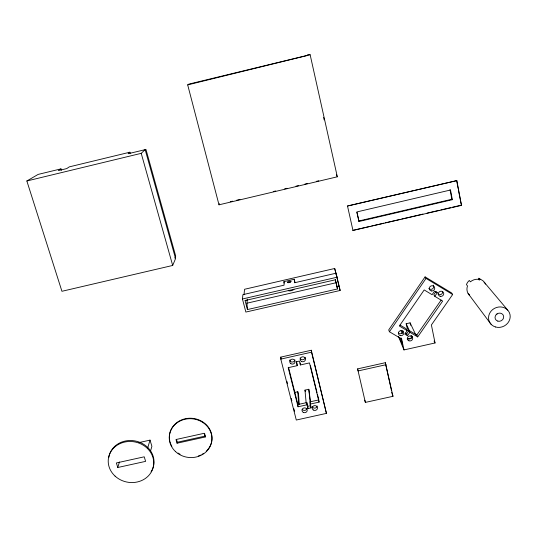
<?xml version="1.0" encoding="UTF-8"?>
<svg xmlns="http://www.w3.org/2000/svg" width="537" height="537" viewBox="0 0 537 537"><rect width="100%" height="100%" fill="white"/><g stroke="black" fill="none" stroke-linecap="round" stroke-linejoin="round"><path stroke-width="0.81" d="M335.35 279.717L337.551 288.933L247.443 309.567L246.966 303.183L247.329 299.163M244.013 294.591L244.563 289.268L334.692 268.493L336.739 276.233L336.041 273.212L294.565 282.757L294.242 279.26L283.925 281.636L284.1 285.167L242.919 294.645L242.449 298.988L245.865 312.057L340.149 290.47L336.041 273.212M205.235 436.99L204.181 433.299L175.982 439.534L177.069 443.213L205.235 436.99L204.758 433.815M177.069 443.213L177.291 442.24L176.425 439.3M150.347 451.691L151.897 446.307L150.018 440.132L138.754 442.629M117.798 467.492L116.354 462.961L144.225 456.819L145.628 461.364L117.798 467.492L119.436 461.974M147.635 448.16L150.018 440.132M219.002 204.819L187.688 84.886L188.89 84.101L307.768 55.291L307.339 54.989L309.594 54.438L310.151 54.794L337.317 176.801L219.002 204.819L219.365 203.61M172.686 265.453L175.565 258.586L145.151 149.622L141.218 153.34L26.85 180.982L61.936 291.289L172.686 265.453L141.218 153.34M174.827 258.143L175.7 256.082L145.963 149.454L128.128 153.736L129.907 152.206L130.202 153.267M425.076 276.877L388.707 329.913L389.419 331.752L401.642 338.968L403.985 349.923L435.051 342.968L431.392 324.966L452.651 294.518L451.536 292.893L425.076 276.877L426.029 278.408L452.651 294.518M389.419 331.752L426.029 278.408M399.998 325.06L406.381 328.845L407.207 330.671L404.811 334.142L407.489 335.726L409.892 332.269L409.046 330.43L406.663 333.873L407.489 335.726M435.822 291.752L433.789 294.692L434.795 296.33L442.656 301.069L417.705 336.9L409.892 332.269M434.795 296.33L437.252 292.779L436.574 291.705M417.705 336.9L416.819 335.034L441.132 300.089M61.393 170.283L60.963 168.887L58.332 170.625L66.756 168.584L69.286 166.873L129.907 152.206M26.85 180.982L38.127 174.411L60.963 168.887M247.443 309.567L245.087 300.519L246.188 300.203M187.688 84.886L310.151 54.794M230.232 201.744L232.669 201.167M236.73 200.207L239.979 199.435M273.266 191.555L275.703 190.977M284.63 188.863L287.067 188.286M295.994 186.171L298.431 185.594M304.929 184.057L307.365 183.479M316.293 181.365L318.73 180.788M353.004 230.655L347.499 206.013L456.853 180.607L461.471 205.396L352.903 230.4L370.006 226.419M456.853 180.607L347.499 206.013M358.776 220.996L451.872 199.267L452.335 199.697L358.998 221.479L356.863 212.249M371.638 226.037L383.854 223.191M385.479 222.815L400.139 219.398M401.77 219.022L422.948 214.088M427.022 213.142L439.239 210.296M440.864 209.913L450.637 207.638M452.268 207.262L460.417 205.362M242.449 298.988L337.108 277.226M245.087 300.519L335.437 279.764M246.966 303.183L336.048 282.744L337.551 288.933M336.612 286.818L339.042 286.261L340.149 290.47M408.892 331.443L406.851 326.959L406.173 323.73L410.114 322.844L415.826 334.913M280.75 357.125L311.285 350.245L326.436 413.383L296.29 420.035L280.804 359.105L280.75 357.125L281.16 358.736M280.804 359.105L311.527 352.191L311.285 350.245M407.187 339.001L411.832 337.961M296.531 361.314L297.263 365.65L288.188 367.684L298.055 406.778L307.023 404.791L306.815 402.562L297.901 404.542L298.055 406.778M297.263 365.65L296.296 361.777L299.418 361.072L300.378 364.952L309.473 362.911L319.085 402.119L310.104 404.113L311.037 407.878L307.963 408.556L307.023 404.791M365.368 402.401L357.615 368.885L385.331 362.697L392.983 396.306L365.368 402.401L364.811 400.193M386.016 364.71L358.132 370.933L357.615 368.885M294.732 392.413L297.793 391.728L298.572 394.823L299.29 404.562M306.164 402.972L304.976 390.131L308.809 389.278L310.594 402.099M307.963 408.556L307.748 406.308L310.802 405.636M177.291 442.24L205.389 436.031M479.239 280.24L478.87 278.253L482.991 280.77L507.733 310.124M409.046 330.43L416.819 335.034M407.207 330.671L399.36 326.019L424.19 289.94L432.09 294.706L434.547 291.148L437.252 292.779M405.334 333.081L406.663 333.873M469.372 294.551L468.13 293.538L491.033 324.254M461.471 205.396L458.403 189.997M478.87 278.253L480.024 279.629A9.894 9.163 -26.8 0 0 470.392 281.824L469.298 280.435L467.586 282.321L466.425 284.536L467.505 285.946A9.894 9.163 -26.8 0 0 469.21 294.994M434.057 341.076L435.051 342.968M406.173 323.73L409.556 331.128M411.59 335.565L412.268 337.041M410.933 335.927L411.617 337.417M336.397 174.753L337.317 176.801M401.025 330.604L402.3 333.578M399.602 337.726L402.455 344.586L401.018 337.84M398.353 336.316L403.985 349.923M391.688 392.399L392.983 396.306M336.29 274.796L334.692 268.493M337.431 279.75L339.042 286.261M335.283 279.743L336.048 282.744M286.906 381.357L287.517 383.78M291.215 398.32L291.826 400.743M293.88 408.825L294.498 411.248M288.497 367.274L297.901 404.542M304.976 390.131L305.358 391.674M306.815 402.562L307.748 406.308M283.925 281.636L284.295 283.113M310.44 365.778L317.011 392.594M317.407 394.218L318.803 399.904L309.876 401.884L310.104 404.113M294.242 279.26L294.967 282.22M311.527 352.191L326.436 413.383M336.41 275.515L337.256 279.045M323.63 117.462L324.18 119.919M385.331 362.697L391.533 390.822M358.998 221.479L356.904 211.92L450.503 190.011L452.335 199.697M410.114 322.844L410.624 325.268M450.046 189.601L451.872 199.267M456.765 181.211L458.101 188.4M318.897 400.642L319.085 402.119M310.883 406.381L311.037 407.878M308.809 389.278L310.144 402.146M310.312 403.757L310.561 406.167M300.203 362.931L300.378 364.952M297.793 391.728L298.726 404.616M288.121 282.798A1.866 0.53 -13.8 0 1 290.302 282.207M305.285 357.293A2.651 2.484 -4.2 0 1 300.062 357.951M294.927 359.891A2.651 2.477 -2.8 0 1 289.671 360.005M306.936 408.65A2.611 2.403 -3.6 0 1 302.15 409.241M317.192 406.039A2.611 2.403 -4.7 0 1 312.198 406.751M293.974 289.161A2.927 0.852 -13.8 0 1 290.826 290.759A2.927 0.852 -13.8 0 1 288.362 290.222M108.783 457.578A22.789 20.413 11.1 0 1 138.439 441.823A22.789 20.413 11.1 0 1 151.092 471.808M169.92 441.629A21.359 19.399 7.1 0 1 196.22 419.014A21.359 19.399 7.1 0 1 206.235 451.295M203.268 453.617A21.359 19.399 7.1 0 1 201.952 454.396M200.583 455.081A21.359 19.399 7.1 0 1 198.415 455.933M180.063 454.268A21.359 19.399 7.1 0 1 178.076 453.04M171.88 446.408A21.359 19.399 7.1 0 1 170.115 442.327M411.832 336.189A2.685 2.497 -17.4 0 1 407.509 338.599M402.898 330.651A2.692 2.51 -16.9 0 1 398.326 333.094M433.211 285.134A2.745 2.571 -23.7 0 1 432.614 288.778A2.745 2.571 -23.7 0 1 428.821 288.382M442.629 291.497A2.739 2.557 -23.9 0 1 437.97 294.001M484.159 282.16A9.894 9.163 -26.8 0 1 485.522 284.133M497.134 313.897A4.303 3.954 -25.9 0 1 496.201 314.514M290.947 281.623L290.779 281.791A1.866 0.53 -13.8 0 1 289.221 282.422A1.866 0.53 -13.8 0 1 287.631 282.516L287.436 282.428A1.866 0.53 -13.8 0 1 289.148 281.354A1.866 0.53 -13.8 0 1 290.947 281.623M336.793 277.032L336.424 275.548L336.8 277.032M301.465 361.448A2.672 2.497 -4.2 0 0 305.486 359.28A2.672 2.497 -4.2 0 0 301.505 357.125A2.672 2.497 -4.2 0 0 301.465 361.448M290.826 363.63A2.665 2.49 -2.8 0 0 295.068 361.891A2.665 2.49 -2.8 0 0 291.363 359.34A2.665 2.49 -2.8 0 0 290.826 363.63M303.284 412.382A2.625 2.417 -3.6 0 0 307.238 410.288A2.625 2.417 -3.6 0 0 303.324 408.201A2.625 2.417 -3.6 0 0 303.284 412.382M313.272 409.973A2.631 2.417 -4.7 0 0 317.468 408.288A2.631 2.417 -4.7 0 0 313.83 405.811A2.631 2.417 -4.7 0 0 313.272 409.973M115.046 476.084A22.843 20.453 11.1 0 0 153.018 467.962A22.843 20.453 11.1 0 0 124.866 442.011A22.843 20.453 11.1 0 0 115.046 476.084M175.384 451.456A21.386 19.419 7.1 0 0 211.182 443.757A21.386 19.419 7.1 0 0 185.225 419.202A21.386 19.419 7.1 0 0 175.384 451.456M440.186 296.31A2.759 2.571 -23.8 0 0 443.69 293.115A2.759 2.571 -23.8 0 0 439.192 291.953A2.759 2.571 -23.8 0 0 440.186 296.31M400.28 335.605A2.705 2.524 -16.9 0 0 403.703 332.49A2.705 2.524 -16.9 0 0 399.246 331.356A2.705 2.524 -16.9 0 0 400.28 335.605M408.939 340.8A2.705 2.51 -17.4 0 0 412.691 338.055A2.705 2.51 -17.4 0 0 408.429 336.464A2.705 2.51 -17.4 0 0 408.939 340.8M431.573 290.947A2.759 2.584 -23.6 0 0 434.554 287.302A2.759 2.584 -23.6 0 0 429.882 286.805A2.759 2.584 -23.6 0 0 431.573 290.947M495.55 326.993A11.002 10.075 -25.7 0 0 510.056 314.803A11.002 10.075 -25.7 0 0 492.489 309.715A11.002 10.075 -25.7 0 0 495.55 326.993M497.846 321.133A4.403 4.027 -25.7 0 0 503.639 316.246A4.403 4.027 -25.7 0 0 496.611 314.219A4.403 4.027 -25.7 0 0 497.846 321.133"/></g></svg>
